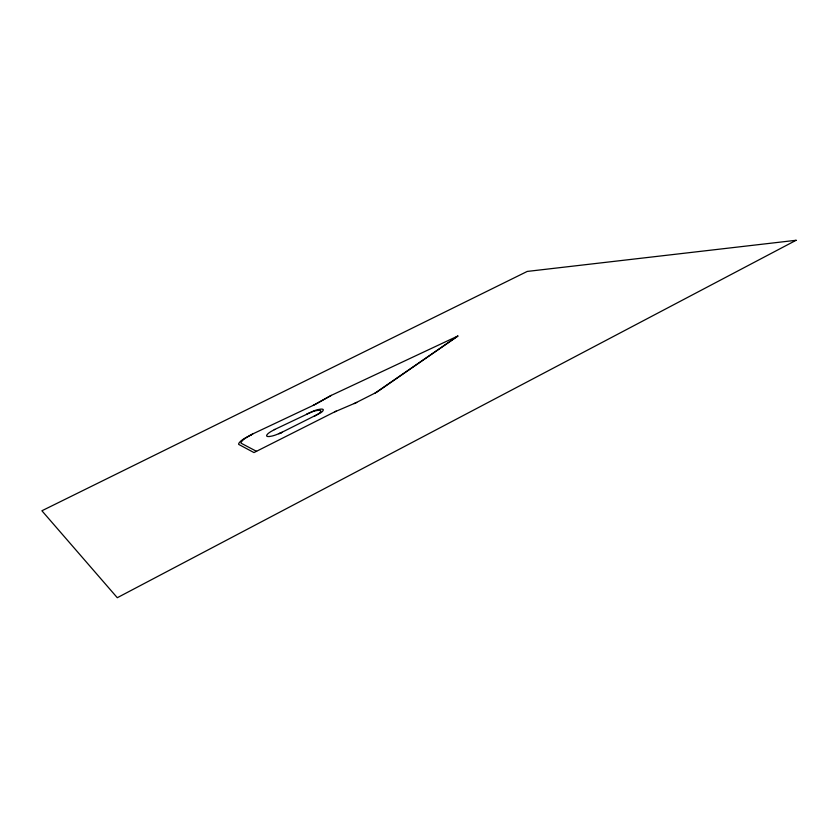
<?xml version="1.0" encoding="UTF-8"?>
<svg xmlns="http://www.w3.org/2000/svg" width="838" height="838" viewBox="0 0 838 838"><rect width="100%" height="100%" fill="white"/><g stroke="black" fill="none" stroke-linecap="round" stroke-linejoin="round"><path stroke-width="1.26" d="M375.005 393.127L458.051 335.933L376.859 392.132L354.17 403.623M313.286 405.341L331.293 395.379L457.223 336.3M331.293 395.379L315.046 404.513L254.323 433.183A15.136 2.65 -24.4 0 0 252.804 433.916L244.392 438.484A19.054 3.342 -24.5 0 0 240.359 441.469L239.019 443.03A26.879 4.724 -24.4 0 0 238.683 444.402L253.966 452.572L336.195 411.102M252.804 433.916L246.77 437.3A19.096 3.352 -24.4 0 0 242.758 440.285L241.417 441.836A27.078 4.756 -24.4 0 0 241.103 443.208L256.585 451.357M250.426 435.1L251.63 434.513M280.196 433.162L320.682 412.841A12.947 2.315 -24 0 0 322.63 411.238L323.332 410.023A19.284 3.446 -24 0 0 320.525 409.143L317.728 409.656A12.643 2.252 -24 0 0 314.229 410.725L274.267 429.685M314.041 416.434L318.168 414.045A12.916 2.315 -24 0 0 320.116 412.432L320.828 411.217A19.127 3.415 -24.1 0 0 318.063 410.337L315.266 410.84A12.633 2.252 -24 0 0 311.778 411.919L306.844 413.962M282.144 432.251L281.568 432.523M274.812 429.412L270.705 431.696A13.659 2.441 -24.3 0 0 267.835 433.812L266.756 435.1A19.284 3.457 -24.2 0 0 269.417 436.504M281.474 432.576L275.859 434.88A14.131 2.535 -24.3 0 1 272.015 436.043L269.396 436.514M278.886 433.801L281.421 432.597M334.791 411.825L356.758 402.418M796.1 240.286L117.289 597.714L41.9 510.771L527.238 271.428L796.1 240.286"/></g></svg>
